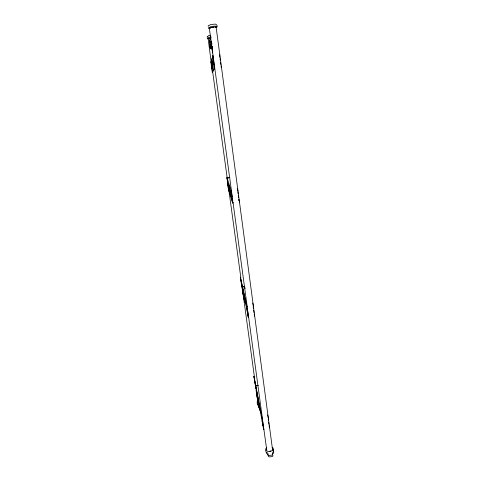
<?xml version="1.0" encoding="UTF-8"?>
<svg xmlns="http://www.w3.org/2000/svg" width="481" height="481" viewBox="0 0 481 481"><rect width="100%" height="100%" fill="white"/><g stroke="black" fill="none" stroke-linecap="round" stroke-linejoin="round"><path stroke-width="0.72" d="M258.916 404.28L257.732 399.116L258.099 398.983L258.664 402.621M208.243 26.497C207.708 24.826 209.83 25.98 210.017 24.735L215.211 24.05C216.336 24.627 217.785 24.988 216.769 27.387L215.428 27.7M211.893 63.781L211.436 64.009L208.117 38.57L211.009 37.837M213.474 58.61L209.331 28.132L211.363 27.369L216.089 26.948L272.601 450.09L271.104 451.262L268.729 451.623L266.877 450.956L263.708 428.102M211.225 42.045L211.406 41.053M209.193 39.334L210.023 47.884L210.45 48.641L211.345 48.972M211.724 44.222L211.556 42.833M243.476 292.328L243.53 293.951L243.139 294.017L242.983 292.863L243.476 292.328L243.783 295.081M242.809 289.778L243.639 295.172L243.242 295.148L242.61 291.642L242.989 291.588L243.921 298.575L243.711 297.011L244.162 296.945L244.366 297.907L243.813 294.414M212.897 55.718L210.888 62.139L212.307 72.511L214.604 68.284L212.897 55.718L212.584 56.079L214.255 68.332L212.307 72.511M211.231 61.953L212.259 58.387M211.207 62.332L211.736 61.821L211.207 62.332L211.436 64.009M212.043 63.245L212.608 62.777L212.698 64.809L212.259 64.851L212.043 63.245L212.608 62.777M212.259 64.851L212.169 62.855M212.253 65.326L212.127 65.687L212.692 65.29L212.253 65.326L212.361 67.412L212.8 67.418L212.692 65.29M212.404 66.715L211.856 67.081L212.085 68.753L212.638 68.44L212.482 67.292M212.085 68.753L211.977 66.745M270.683 450.697L270.418 451.196L269.348 451.358M272.739 453.631L273.797 453.066L272.986 449.05M265.963 450.114L266.42 449.609M272.763 454.455L272.132 455.032L269.168 455.483L268.356 455.122L267.713 452.904L266.498 452.681M227.002 177.579L228.054 187.41L232.588 202.976L232.918 202.934L231.367 191.534L227.002 177.579L227.285 179.678M231.367 191.534L231.072 191.871L232.588 202.976M210.486 39.55L209.872 40.374L210.973 47.884M266.769 447.895L265.765 448.671C265.29 453.481 267.55 453.421 268.554 456.589L269.366 456.95L272.33 456.499L272.961 455.922C271.122 451.455 275.294 452.182 272.793 447.607L272.174 447.27M258.195 400.92L257.173 401.527C256.86 404.942 258.832 405.748 259.343 408.591M256.355 392.039L256.175 390.728L256.535 390.59L256.98 396.043M211.7 27.459L213.78 27.189M242.49 290.187L242.689 291.095L243.073 291.029L242.43 287.488L242.057 287.62L242.833 292.695L243.043 293.717L243.44 293.711M244.36 297.871L243.963 297.913L243.428 294.516L243.26 293.32L243.645 293.188L244.077 295.935M212.422 64.075L211.947 61.177L211.526 61.291L211.604 62.32L212.025 62.205L211.887 61.177L211.466 61.309L212.464 68.603L212.903 68.615L212.728 67.352M228.156 185.66L227.814 183.634L228.204 183.508L228.722 186.081L228.192 185.774M229.172 189.075L229.714 193.043L230.14 193.055L229.593 190.326L229.178 190.368L229.317 190.831L228.631 186.369L229.034 186.249L229.551 189.478M209.969 38.167L210.991 37.945M211.893 62.975L211.628 60.756L212.061 60.63L212.638 65.452M228.703 188.167L228.505 185.876L228.908 185.762L229.605 190.831L229.184 190.843L229.419 192.538L229.84 192.556M242.25 289.039L242.628 288.937L242.43 287.488M259.373 406.673L258.994 406.746L258.826 405.507L259.199 405.405L259.367 407.088L258.976 407.064L258.79 405.711L259.181 405.711M228.319 186.153L228.108 184.602L228.505 184.494M257.449 398.256L257.251 397.108L257.618 397.011L258.105 399.855M228.631 186.369L229.13 189.52L228.926 187.277L229.341 187.175L229.587 189.003M228.024 185.167L228.421 185.077L228.204 183.508M229.04 186.7L228.631 186.796L228.505 185.876M242.49 289.658L242.875 289.568M242.983 292.863L243.368 292.779M243.26 293.32L243.789 296.711L243.705 295.358L244.101 295.268L246.074 306M211.55 63.642L211.971 63.552M257.251 397.108L257.503 397.859L257.882 397.775M243.2 293.272L243.59 293.194M258.67 403.553L258.279 403.523L257.395 398.166L257.81 398.112L258.556 402.874M230.333 192.634L229.996 191.522L229.581 191.576L229.383 190.115L229.792 190.031L230.333 192.634L229.9 192.671L229.593 190.326M258.568 402.429L258.195 402.501L259.596 410.01L259.993 409.998L258.826 405.507M244.775 299.741L244.378 299.807L244.192 298.46L244.588 298.364L245.581 303.571M256.866 395.743L257.233 395.707L257.81 398.821L257.425 398.797L256.866 395.743L256.686 394.438L257.052 394.378M262.157 420.202L262.464 420.16L263.768 429.707L253.944 376.34L262.464 420.16M230.122 191.125L229.702 191.191L229.383 190.115M258.05 385.245L255.543 385.618L256.114 388.75M255.573 385.828L258.081 385.455M244.625 286.435L242.045 287.037M242.701 286.947L244.655 286.664M246.735 306.89L247.054 306.842L248.473 317.286L248.118 317.069L246.735 306.89L240.362 277.224L247.054 306.842M253.12 305.964L253.439 305.916L252.729 303.036M227.11 177.922L229.828 177.543M227.14 178.168L228.499 177.982M239.237 202.044L239.568 202.002L238.81 199.898M214.255 68.332L214.604 68.284M221.591 67.346L221.242 67.394L221.05 65.951M210.347 35.347L208.387 35.684C208.417 36.76 206.854 35.973 207.203 37.127L207.804 37.115M211.147 36.989L208.622 37.398C208.64 38.456 207.101 37.674 207.431 38.805L208.688 38.727M210.906 41.961L210.371 42.015L210.257 42.562L210.726 42.839M212.392 64.478L212.836 64.43M229.335 190.56L228.92 190.548L228.619 189.514L228.415 187.981L228.812 187.945M211.947 66.077L212.374 66.041L212.903 68.615M258.309 402.182L258.513 404.208L258.898 404.178M229.311 190.777L229.762 190.861L229.341 190.891M243.705 295.358L244.011 298.148L244.414 298.118M211.628 60.756L212.187 65.404L212.62 65.5M209.806 28.445L208.513 28.481C208.008 26.846 210.089 27.982 210.293 26.768L214.652 26.088L215.482 26.082L215.644 26.563L216.973 26.473M243.987 296.609L244.33 298.599L244.114 297.005L243.711 297.011L243.963 298.46L244.36 298.43L244.162 296.945M242.803 293.055L243.188 293.037L243.639 295.172M244.847 302.038L245.256 302.014L245.07 300.625L244.661 300.679L244.847 302.038L244.011 298.148M229.497 191.444L229.918 191.426M208.117 38.57L209.205 38.522M209.331 28.132L210.618 28.096M229.81 191.937L229.395 191.949L229.178 190.368M257.245 397.48L257.63 397.48M212.494 67.069L212.939 67.075M258.471 402.086L258.087 402.086L258.375 403.842L258.754 403.799L259.993 409.998M212.205 68.44L212.638 68.44M244.432 300.673L244.841 300.691L244.637 299.188L244.228 299.2L244.432 300.673L243.963 298.46M257.714 404.497L258.447 404.659L259.169 407.293M255.183 384.65L253.944 376.34M241.696 286.201L240.362 277.224M237.939 190.741L237.283 188.811M219.955 55.093L219.564 54.828L219.895 57.305M231.409 191.823L231.217 191.053M228.421 185.077L228.83 187.584M228.722 186.081L228.589 185.696M227.814 183.634L228.108 184.602M228.547 188.077L231.048 196.567M231.463 197.98L232.918 202.934M228.415 187.981L228.517 188.281M244.793 287.163L245.118 288.618M243.073 291.029L242.869 290.109M247.282 311.586L248.473 317.286M241.883 286.273L242.665 289.959M242.989 291.588L243.158 292.334M246.386 307.461L247.468 312.566M247.781 314.027L248.244 316.215M243.765 297.005L243.963 297.943M242.61 291.642L242.767 292.37M212.644 66.727L212.115 63.221M267.664 414.869L268.572 419.24L268.266 419.288L268.458 420.719M211.862 46.254L212.337 48.677M272.336 448.797L272.601 450.09M211.207 48.719L210.419 44.21M212.157 49.02L212.542 50.968L212.578 50.529M262.217 421.362L263.311 427.2M263.48 428.162L263.768 429.707M256.391 390.211L256.662 391.672M260.209 410.648L260.48 412.109M261.159 415.758L261.436 417.213M262.115 420.863L262.385 422.324M262.662 423.785L262.933 425.246M256.175 390.728L257.293 395.009L256.914 395.057L256.65 393.626M256.686 394.438L256.896 395.556M258.056 403.078L255.838 387.241M229.112 188.161L229.317 189.243M229.383 190.061L228.583 187.626M228.709 188.227L229.419 192.538M211.983 64.111L211.526 61.291L212.181 65.53M257.437 398.148L257.99 398.575L257.804 398.076M244.114 297.005L243.566 293.356M243.53 293.951L243.759 295.28M212.187 65.404L212.608 65.416L211.947 61.177M256.938 393.103L257.359 396.013M228.992 189.779L228.655 187.307M258.249 400.096C259.614 407.485 257.648 402.561 257.732 399.116M243.482 295.683L243.176 293.434M257.828 400.523L257.503 397.859M258.82 404.178L258.916 404.78L258.862 404.383M229.732 190.801L229.034 186.249M228.956 188.372L229.118 188.979L228.709 188.997L228.054 185.269M212.476 63.173L212.698 64.809M229.792 190.031L229.996 191.522M212.56 65.656L212.8 67.418M259.427 408.76L259.596 410.01M228.926 187.277L229.263 190.031M212.127 65.308L212.361 67.412M212.277 67.057L212.512 68.765M212.464 68.603L211.688 63.318M212.692 72.024L227.242 178.337M228.565 187.999L240.879 277.958M242.003 286.135L242.202 287.62M242.406 289.105L254.311 376.088M254.515 377.573L254.72 379.064M211.195 61.682L211.929 67.508M212.121 68.927L212.313 70.346M227.573 181.776L227.766 183.177M241.023 279.984L241.215 281.379M241.408 282.78L241.69 284.872M254.401 377.705L254.689 379.804M254.978 381.908L255.17 383.309M211.748 42.917L211.923 44.174M213.678 60.101L232.275 196.891M232.479 198.376L232.78 200.607M232.984 202.098L247.234 306.92M247.438 308.405L247.637 309.896M247.841 311.381L248.142 313.612M248.346 315.097L262.596 419.925M262.8 421.41L263.101 423.641M263.305 425.126L263.51 426.617M211.231 43.242L211.514 45.34M211.706 46.741L211.893 48.136M212.085 49.537L212.56 53.03L212.764 51.281M220.088 58.748L220.28 60.185M220.569 62.35L220.857 64.514M237.848 191.678L238.149 193.897M238.342 195.382L238.642 197.601M238.841 199.086L239.039 200.565M253.216 306.692L253.511 308.874M253.703 310.329L253.998 312.512M254.19 313.967L254.485 316.149M268.651 422.156L268.933 424.302M269.126 425.733L269.414 427.886M211.82 64.803L211.989 65.62M211.88 47.03L211.802 46.35M212.199 46.272L212.289 47.012M212.061 60.63L212.416 64.057M229.341 187.175L229.75 190.747M211.887 61.177L212.067 63.264M228.908 185.762L228.98 187.548"/></g></svg>
